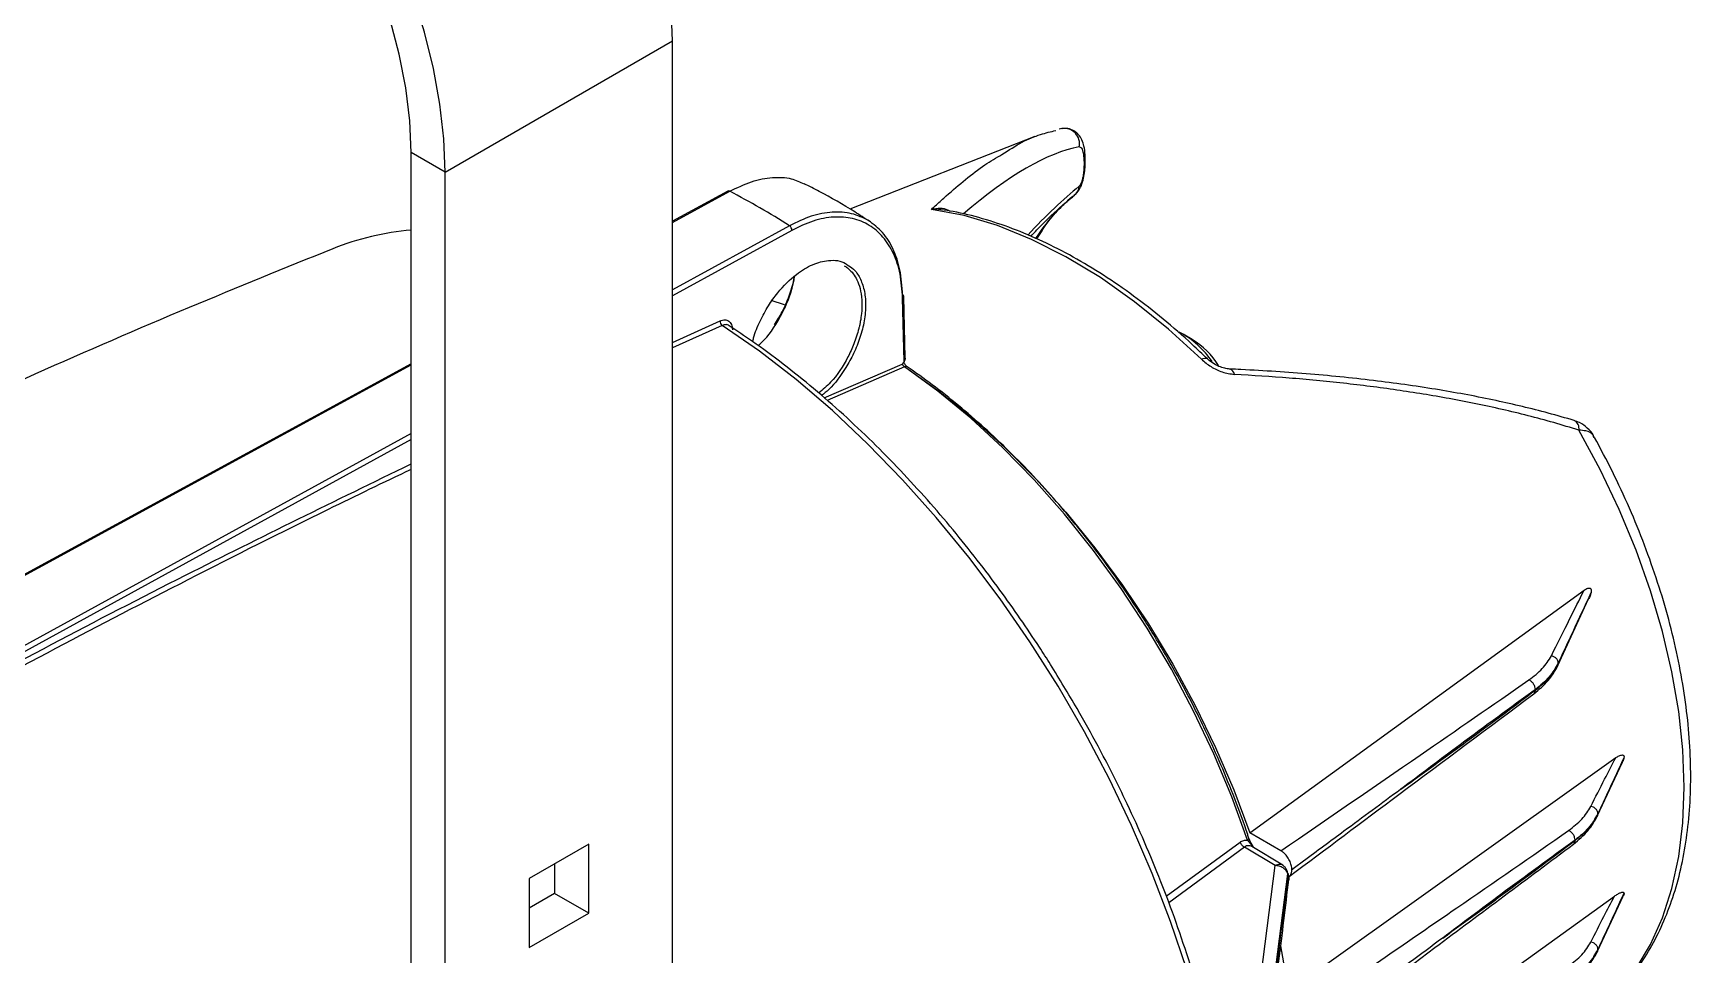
# Model space of a CAD drawing. Extents: x 7 to 135, y 3 to 97.
# Drawn here: x 99.18 to 105.63, y 79.13 to 82.72 of the extents above; entities that cross this region are included whole.
import ezdxf

# ---------------------------------------------------------------- set-up
doc = ezdxf.new("R2010")
doc.units = 0
doc.header["$MEASUREMENT"] = 0
doc.layers.add('OBJECT', color=7, linetype='CONTINUOUS')

msp = doc.modelspace()

# ---------------------------------------------------------------- linework, layer by layer
at = {"layer": 'OBJECT'}
for p, q in [((100.7862, 82.1769), (101.6701, 82.6871)), ((101.6701, 77.7888), (101.6701, 82.6871)), ((103.0789, 82.3152), (102.3595, 82.0331)), ((103.1839, 82.3461), (103.1727, 82.3435)), ((103.1839, 82.3461), (103.1808, 82.3454)), ((100.7862, 82.1769), (100.6533, 82.2536)), ((100.6533, 75.3971), (100.6533, 82.2536)), ((100.7862, 75.2971), (100.7862, 82.1769)), ((103.2711, 82.2047), (103.2711, 82.2142)), ((103.2747, 82.2166), (103.2747, 82.226)), ((101.8853, 82.1029), (101.6701, 81.9856)), ((101.6701, 81.9814), (101.8923, 82.1024)), ((102.1245, 81.9684), (101.6701, 81.7188)), ((102.1343, 81.9505), (101.6701, 81.6956)), ((102.1051, 81.6611), (102.0536, 81.6781)), ((102.5702, 81.4404), (102.5646, 81.6876)), ((102.5744, 81.4535), (102.569, 81.6937)), ((101.6701, 81.5141), (101.8547, 81.5988)), ((101.8634, 81.5806), (101.6701, 81.4937)), ((103.6908, 81.5259), (103.6554, 81.5463)), ((98.8867, 80.4643), (100.6533, 81.4272)), ((102.2597, 81.2988), (102.5633, 81.4306)), ((102.5718, 81.4198), (102.2708, 81.2891)), ((102.5702, 81.4404), (102.5633, 81.4306)), ((100.6533, 81.1604), (99.13, 80.3238)), ((100.6533, 81.1371), (99.1398, 80.3059)), ((103.9143, 79.6072), (105.2142, 80.5509)), ((105.1122, 80.2584), (105.2313, 80.5167)), ((105.1135, 80.2678), (105.1135, 80.2641)), ((105.0245, 80.1641), (105.0245, 80.1618)), ((105.3368, 79.8988), (104.0641, 78.9899)), ((105.2664, 79.6745), (105.3628, 79.882)), ((105.2678, 79.6814), (105.2678, 79.6805)), ((104.0354, 79.5373), (103.9143, 79.6072)), ((101.3442, 79.5627), (101.1122, 79.4288)), ((101.3442, 79.2949), (101.3442, 79.5627)), ((103.5897, 79.3606), (103.8766, 79.5708)), ((103.894, 79.5514), (103.5993, 79.3352)), ((104.0132, 79.4802), (103.894, 79.5514)), ((103.9054, 79.5783), (103.924, 79.5568)), ((103.9111, 79.5852), (103.9109, 79.5858)), ((103.9291, 79.5498), (103.9199, 79.5549)), ((104.043, 79.481), (103.9219, 79.5544)), ((103.9303, 79.5493), (103.9258, 79.5569)), ((105.1789, 79.5785), (105.1789, 79.5774)), ((101.2112, 79.4859), (101.2112, 79.3716)), ((103.9394, 78.9058), (104.0132, 79.4802)), ((101.1122, 79.4288), (101.1122, 79.161)), ((103.989, 78.8708), (104.062, 79.4482)), ((103.9908, 78.8633), (104.0639, 79.4415)), ((104.0781, 79.4637), (104.0781, 79.4636)), ((101.2112, 79.3716), (101.1122, 79.3144)), ((101.3442, 79.2949), (101.2112, 79.3716)), ((104.1185, 78.4861), (105.3317, 79.3606)), ((105.2664, 79.1471), (105.3658, 79.361)), ((101.1122, 79.161), (101.3442, 79.2949)), ((105.2678, 79.153), (105.2678, 79.1539))]:
    msp.add_line(p, q, dxfattribs=at)
at = {"layer": 'OBJECT', "flags": 128}
for points in [[(101.6701, 82.6871), (101.665, 82.8173), (101.6498, 82.9521), (101.6246, 83.0906), (101.5895, 83.2316), (101.545, 83.3738), (101.4913, 83.5159), (101.429, 83.6569), (101.3586, 83.7955), (101.2807, 83.9306), (101.1958, 84.0609), (101.1049, 84.1853), (101.0086, 84.3029), (100.9077, 84.4125), (100.8032, 84.5133), (100.6959, 84.6044), (100.5867, 84.6851), (100.4765, 84.7545)], [(100.7862, 82.1769), (100.7812, 82.307), (100.7659, 82.4419), (100.7407, 82.5804), (100.7056, 82.7213), (100.6611, 82.8635), (100.6075, 83.0057), (100.5452, 83.1467), (100.4747, 83.2853), (100.3968, 83.4203), (100.312, 83.5506), (100.221, 83.6751), (100.1247, 83.7926), (100.0238, 83.9023), (99.9193, 84.0031), (99.812, 84.0942), (99.7028, 84.1748), (99.5927, 84.2443)], [(100.6533, 82.2536), (100.6482, 82.3766), (100.6329, 82.5043), (100.6076, 82.6355), (100.5726, 82.769), (100.5281, 82.9033), (100.4746, 83.0373), (100.4126, 83.1696), (100.3427, 83.299), (100.2655, 83.4243), (100.1819, 83.5441), (100.0926, 83.6575), (99.9985, 83.7632), (99.9005, 83.8603), (99.7996, 83.9478), (99.6966, 84.0248), (99.5927, 84.0907)], [(103.7265, 81.4488), (103.598, 81.5666), (103.4667, 81.6729), (103.3336, 81.7669), (103.1997, 81.848), (103.066, 81.9154), (102.9336, 81.9688), (102.8034, 82.0076), (102.6764, 82.0317)], [(103.7229, 78.889), (103.6692, 79.0754), (103.6064, 79.2625), (103.5349, 79.4493), (103.455, 79.635), (103.3671, 79.8188), (103.2715, 79.9997), (103.1687, 80.177), (103.0591, 80.3498), (102.9434, 80.5173), (102.822, 80.6788), (102.6955, 80.8334), (102.5645, 80.9805), (102.4295, 81.1194), (102.2913, 81.2495), (102.1505, 81.37), (102.0076, 81.4806), (101.8634, 81.5806)], [(100.6533, 81.4314), (100.3942, 81.2902), (98.8797, 80.4647)], [(103.9054, 79.5783), (103.8444, 79.747), (103.7744, 79.9149), (103.6959, 80.0809), (103.6093, 80.2439), (103.5153, 80.403), (103.4143, 80.5571), (103.307, 80.7052), (103.1941, 80.8465), (103.0764, 80.9799), (102.9545, 81.1047), (102.8292, 81.2201), (102.7014, 81.3254), (102.5718, 81.4198)], [(102.5858, 81.4106), (102.7106, 81.3213), (102.8372, 81.2189), (102.9615, 81.1064), (103.0825, 80.9845), (103.1996, 80.8541), (103.3121, 80.7159), (103.4192, 80.5707), (103.5202, 80.4195), (103.6146, 80.2632), (103.7017, 80.1028), (103.781, 79.9393), (103.852, 79.7738), (103.9143, 79.6072)], [(103.7265, 81.4488), (103.7335, 81.4517), (103.7396, 81.4531), (103.7447, 81.453), (103.7486, 81.4515), (103.7495, 81.4507)], [(105.2702, 78.9213), (105.2763, 78.9262), (105.3505, 78.9964), (105.416, 79.0787), (105.4723, 79.1723), (105.5189, 79.2767), (105.5555, 79.391), (105.5819, 79.5144), (105.5978, 79.6459), (105.6031, 79.7846), (105.5978, 79.9294), (105.5819, 80.0793), (105.5555, 80.2331), (105.5189, 80.3897), (105.4723, 80.5479), (105.416, 80.7065), (105.3505, 80.8644), (105.2763, 81.0203), (105.1938, 81.1732)], [(103.9054, 79.5783), (103.9079, 79.5802), (103.9097, 79.5819), (103.9108, 79.5835), (103.9112, 79.5849), (103.9111, 79.5852)], [(103.9245, 79.5551), (103.9248, 79.5554), (103.9254, 79.5561), (103.9257, 79.5567), (103.9257, 79.557), (103.9254, 79.5572), (103.9249, 79.5571), (103.924, 79.5568)], [(104.0639, 79.4415), (104.0661, 79.4318), (104.066, 79.4243)]]:
    msp.add_lwpolyline(points, dxfattribs=at)
at = {"layer": 'OBJECT'}
for centre, radius, start, end in [((103.1929, 82.2872), 0.0595, 348.33476, 98.72439), ((103.2527, 82.2263), 0.022, 326.62177, 357.8759), ((103.2527, 82.2168), 0.022, 326.62303, 357.82554), ((103.1997, 82.1273), 0.0517, 308.6791, 354.24015), ((101.8884, 82.0963), 0.00729, 57.71892, 115.30819), ((100.4741, 79.3777), 3.0717, 57.50086, 62.50452), ((103.6437, 81.5679), 0.6625, 128.99766, 147.8203), ((100.7522, 80.8597), 1.0964, 95.10942, 111.5935), ((102.1116, 81.9496), 0.0228, 2.19004, 55.39232), ((102.5618, 81.6928), 0.00726, 7.14494, 67.2145), ((102.5619, 81.6941), 0.00706, 292.33789, 356.65219), ((101.876, 81.5978), 0.0213, 177.21057, 233.80261), ((103.4763, 81.243), 0.3519, 34.01847, 62.28026), ((103.5257, 81.2583), 0.3144, 32.05843, 58.33205), ((102.5771, 81.4107), 0.0105, 60.68261, 120.18765), ((103.8297, 81.3867), 0.0251, 7.25888, 75.06862), ((105.1586, 81.1795), 0.0359, 349.89264, 61.02128), ((103.9353, 79.5596), 0.0117, 193.71484, 227.03014), ((101.2122, 78.6053), 2.8777, 7.68069, 11.25962)]:
    msp.add_arc(centre, radius, start, end, dxfattribs=at)
for centre, major_axis, ratio, start_param, end_param in [((101.5971, 78.5335), (1.8234, 3.7243), 0.229586, 0.168538, 0.491273), ((102.4612, 79.904), (1.1478, 2.3444), 0.229586, 0.459515, 0.64789), ((105.9813, 81.3411), (0.7659, 2.3851), 0.199933, 1.976046, 1.977174), ((106.2314, 81.4933), (0.7463, 2.324), 0.199933, 2.387846, 2.389797), ((106.2314, 81.4933), (0.7463, 2.324), 0.199933, 2.779614, 2.781565)]:
    msp.add_ellipse(centre, major_axis=major_axis, ratio=ratio, start_param=start_param, end_param=end_param, dxfattribs=at)
for points, knots in [([(102.9508, 82.2455), (102.9772, 82.2626), (103.0282, 82.2956), (103.0978, 82.3243), (103.1406, 82.3343), (103.1604, 82.339)], [0, 0, 0, 0, 0.36591, 0.706297, 1, 1, 1, 1]), ([(103.2743, 82.2255), (103.2743, 82.2317), (103.2745, 82.251), (103.2706, 82.2758), (103.2629, 82.3011), (103.2504, 82.3223), (103.2314, 82.3388), (103.2087, 82.348), (103.1934, 82.3464), (103.1866, 82.3457)], [0, 0, 0, 0, 0.103248, 0.321277, 0.489574, 0.6333, 0.763185, 0.895608, 1, 1, 1, 1]), ([(102.6764, 82.0317), (102.6829, 82.0377), (102.7021, 82.0557), (102.7465, 82.0959), (102.8094, 82.1488), (102.8823, 82.2062), (102.9287, 82.2328), (102.9508, 82.2455)], [0, 0, 0, 0, 0.0690676, 0.2052658, 0.4776852, 0.7503658, 1, 1, 1, 1]), ([(103.2711, 82.2142), (103.2705, 82.2259), (103.2694, 82.2496), (103.2623, 82.2717), (103.2546, 82.2741), (103.2512, 82.2752)], [0, 0, 0, 0, 0.3516293, 0.7147787, 1, 1, 1, 1]), ([(103.2321, 82.088), (103.2347, 82.0898), (103.2438, 82.0964), (103.2546, 82.1135), (103.2649, 82.1381), (103.2712, 82.1675), (103.2744, 82.1942), (103.2743, 82.2093), (103.2743, 82.216)], [0, 0, 0, 0, 0.070268, 0.245142, 0.446308, 0.645646, 0.842828, 1, 1, 1, 1]), ([(103.2512, 82.1221), (103.2527, 82.1236), (103.2557, 82.1266), (103.2603, 82.1356), (103.2644, 82.1478), (103.268, 82.1641), (103.2706, 82.1843), (103.2709, 82.1976), (103.2711, 82.2047)], [0, 0, 0, 0, 0.132635, 0.266191, 0.387938, 0.535865, 0.751075, 1, 1, 1, 1]), ([(101.8923, 82.1024), (101.9209, 82.1162), (101.978, 82.1438), (102.0589, 82.1586), (102.1285, 82.1561), (102.1651, 82.1386), (102.1812, 82.1309)], [0, 0, 0, 0, 0.265423, 0.530172, 0.7943, 1, 1, 1, 1]), ([(102.4359, 81.985), (102.4168, 81.9975), (102.3523, 82.0396), (102.2674, 82.0887), (102.2012, 82.1219), (102.1816, 82.1318)], [0, 0, 0, 0, 0.229113, 0.771373, 1, 1, 1, 1]), ([(103.0627, 81.9271), (103.0786, 81.944), (103.1235, 81.9916), (103.1801, 82.0436), (103.2202, 82.077), (103.2326, 82.0873)], [0, 0, 0, 0, 0.275695, 0.775918, 1, 1, 1, 1]), ([(103.0867, 81.9169), (103.0998, 81.9381), (103.1279, 81.9835), (103.1762, 82.0397), (103.2134, 82.0708), (103.231, 82.0855)], [0, 0, 0, 0, 0.315361, 0.675098, 1, 1, 1, 1]), ([(102.4322, 81.9885), (102.4108, 81.9989), (102.3682, 82.0198), (102.2919, 82.0241), (102.21, 82.0097), (102.153, 81.9821), (102.1245, 81.9684)], [0, 0, 0, 0, 0.249138, 0.498822, 0.749093, 1, 1, 1, 1]), ([(102.5646, 81.6876), (102.5623, 81.7194), (102.5578, 81.7828), (102.5309, 81.8625), (102.4906, 81.9271), (102.4366, 81.9733), (102.3716, 81.9998), (102.2976, 82.0051), (102.2175, 81.9907), (102.162, 81.9639), (102.1343, 81.9505)], [0, 0, 0, 0, 0.125666, 0.250539, 0.37567, 0.500227, 0.625486, 0.75002, 0.875177, 1, 1, 1, 1]), ([(102.5646, 81.6995), (102.5623, 81.7327), (102.5577, 81.7976), (102.5299, 81.8789), (102.4896, 81.9455), (102.4513, 81.9742), (102.4322, 81.9885)], [0, 0, 0, 0, 0.2561065, 0.5010778, 0.7516259, 1, 1, 1, 1]), ([(102.6764, 82.0317), (102.6766, 82.0317), (102.6881, 82.0354), (102.7099, 82.0388), (102.7332, 82.0337), (102.7453, 82.0283), (102.748, 82.0257), (102.7486, 82.0252)], [0, 0, 0, 0, 0.005275, 0.469836, 0.850704, 0.970345, 1, 1, 1, 1]), ([(102.7137, 82.0309), (102.7013, 82.0321), (102.6888, 82.0333), (102.6766, 82.0317), (102.6764, 82.0317)], [0, 0, 0, 0, 0.988033, 1, 1, 1, 1]), ([(103.7495, 81.4507), (103.73, 81.4693), (103.6735, 81.5234), (103.5779, 81.6065), (103.4625, 81.6967), (103.3455, 81.7774), (103.2276, 81.8483), (103.1096, 81.9089), (102.9919, 81.9589), (102.8755, 81.9974), (102.7827, 82.0205), (102.7294, 82.0284), (102.7137, 82.0308)], [0, 0, 0, 0, 0.058808, 0.170404, 0.282079, 0.393826, 0.505642, 0.617516, 0.729423, 0.841298, 0.953059, 1, 1, 1, 1]), ([(100.3493, 81.8789), (100.1631, 81.8035), (99.7753, 81.6463), (99.1904, 81.3931), (98.5943, 81.1218), (98.1428, 80.9085), (97.8917, 80.7823), (97.8361, 80.7543)], [0, 0, 0, 0, 0.21939, 0.456825, 0.694519, 0.93243, 1, 1, 1, 1]), ([(101.9818, 81.5176), (101.9829, 81.5225), (101.9888, 81.549), (102.0093, 81.5969), (102.0409, 81.6561), (102.0873, 81.7208), (102.1463, 81.7791), (102.2152, 81.8206), (102.2815, 81.8372), (102.3274, 81.833), (102.3471, 81.8183), (102.3493, 81.8167)], [0, 0, 0, 0, 0.025774, 0.137946, 0.244843, 0.344697, 0.519202, 0.661236, 0.803271, 0.977779, 1, 1, 1, 1]), ([(102.3493, 81.8167), (102.3575, 81.8115), (102.377, 81.7994), (102.3997, 81.7664), (102.4165, 81.7199), (102.4224, 81.6628), (102.4168, 81.5994), (102.4006, 81.5345), (102.3759, 81.4725), (102.3372, 81.4024), (102.294, 81.3434), (102.259, 81.3155), (102.2495, 81.3078)], [0, 0, 0, 0, 0.071485, 0.169916, 0.273204, 0.379103, 0.485004, 0.588294, 0.686731, 0.778681, 0.939373, 1, 1, 1, 1]), ([(102.3374, 81.8128), (102.3406, 81.8109), (102.3481, 81.8064), (102.3683, 81.7893), (102.3884, 81.7595), (102.4029, 81.7138), (102.4051, 81.6835), (102.4062, 81.6675)], [0, 0, 0, 0, 0.076675, 0.180697, 0.540119, 0.757623, 1, 1, 1, 1]), ([(102.0026, 81.5023), (102.0072, 81.5062), (102.0397, 81.5335), (102.0777, 81.5923), (102.1091, 81.6532), (102.1218, 81.6846), (102.1277, 81.7014), (102.1305, 81.7101), (102.1319, 81.7145), (102.1326, 81.7167), (102.1329, 81.7178), (102.1331, 81.7184), (102.1332, 81.7187), (102.1332, 81.7188), (102.1332, 81.7189), (102.1333, 81.7189), (102.1333, 81.7189), (102.1333, 81.7189), (102.1333, 81.7189), (102.1333, 81.7189), (102.1333, 81.7189), (102.1333, 81.7189), (102.1344, 81.7228), (102.1374, 81.7336), (102.1423, 81.7521), (102.1436, 81.7658), (102.1443, 81.773)], [0, 0, 0, 0, 0.061774, 0.434325, 0.608863, 0.705435, 0.756042, 0.781924, 0.795009, 0.801588, 0.804886, 0.806538, 0.807364, 0.807777, 0.807984, 0.808087, 0.808139, 0.808165, 0.808178, 0.808184, 0.808187, 0.808189, 0.808191, 0.84849, 0.919928, 1, 1, 1, 1]), ([(102.0663, 81.5831), (102.0768, 81.5999), (102.0992, 81.6361), (102.1245, 81.6961), (102.1402, 81.7436), (102.1429, 81.7681), (102.1434, 81.7724)], [0, 0, 0, 0, 0.27578, 0.593953, 0.928225, 1, 1, 1, 1]), ([(102.4062, 81.6675), (102.406, 81.6541), (102.4057, 81.6308), (102.4015, 81.602), (102.398, 81.5843), (102.3959, 81.5753), (102.3899, 81.5506), (102.3772, 81.5111), (102.3437, 81.4385), (102.2975, 81.3667), (102.2539, 81.3308), (102.238, 81.3178)], [0, 0, 0, 0, 0.112962, 0.196079, 0.227699, 0.251113, 0.266321, 0.418663, 0.552271, 0.837446, 1, 1, 1, 1]), ([(101.8547, 81.5988), (101.8611, 81.6008), (101.8738, 81.6048), (101.8894, 81.599), (101.9003, 81.5855), (101.902, 81.5712), (101.9029, 81.5641)], [0, 0, 0, 0, 0.250228, 0.500087, 0.750006, 1, 1, 1, 1]), ([(101.8902, 81.5797), (101.8863, 81.5816), (101.8785, 81.5855), (101.8685, 81.5822), (101.8634, 81.5806)], [0, 0, 0, 0, 0.5000259, 1, 1, 1, 1]), ([(103.2432, 80.0901), (103.2091, 80.1478), (103.1614, 80.2285), (103.0867, 80.3445), (103.0217, 80.4416), (102.9413, 80.5546), (102.8542, 80.6701), (102.7602, 80.7873), (102.6604, 80.9037), (102.5557, 81.018), (102.4467, 81.1288), (102.3341, 81.2352), (102.2184, 81.3363), (102.1003, 81.4313), (101.9906, 81.513), (101.9201, 81.5595), (101.89, 81.5793)], [0, 0, 0, 0, 0.093701, 0.131201, 0.193452, 0.257919, 0.32692, 0.398768, 0.472782, 0.548419, 0.625296, 0.70313, 0.781713, 0.860888, 0.940536, 1, 1, 1, 1]), ([(102.5633, 81.4306), (102.5636, 81.4297), (102.5644, 81.4278), (102.5665, 81.4247), (102.5691, 81.4218), (102.5709, 81.4205), (102.5718, 81.4198)], [0, 0, 0, 0, 0.257735, 0.512479, 0.75903, 1, 1, 1, 1]), ([(102.5821, 81.42), (102.5814, 81.4205), (102.5799, 81.4216), (102.5778, 81.4237), (102.5759, 81.426), (102.5738, 81.4291), (102.5718, 81.4329), (102.5704, 81.4365), (102.5699, 81.4387), (102.5696, 81.4389), (102.5695, 81.439)], [0, 0, 0, 0, 0.101449, 0.200274, 0.296307, 0.389139, 0.565031, 0.728221, 0.880854, 1, 1, 1, 1]), ([(102.5744, 81.4535), (102.5742, 81.4512), (102.5739, 81.4466), (102.5714, 81.4425), (102.5702, 81.4404)], [0, 0, 0, 0, 0.497202, 1, 1, 1, 1]), ([(103.4614, 80.5018), (103.4614, 80.5019), (103.4401, 80.5346), (103.395, 80.5995), (103.3235, 80.6978), (103.2457, 80.7974), (103.1617, 80.8976), (103.0725, 80.9964), (102.979, 81.0922), (102.8819, 81.1839), (102.7818, 81.2705), (102.6817, 81.3501), (102.6146, 81.397), (102.5821, 81.4197)], [0, 0, 0, 0, 0.000072, 0.086359, 0.175628, 0.27109, 0.3704, 0.472608, 0.57696, 0.682925, 0.790114, 0.898244, 1, 1, 1, 1]), ([(103.7265, 81.4488), (103.7383, 81.4389), (103.7619, 81.419), (103.8077, 81.3969), (103.8387, 81.3923), (103.8546, 81.3899)], [0, 0, 0, 0, 0.326541, 0.652945, 1, 1, 1, 1]), ([(103.8361, 81.411), (103.8358, 81.411), (103.8305, 81.4109), (103.8159, 81.4135), (103.7928, 81.4212), (103.7694, 81.4341), (103.7542, 81.4454), (103.7496, 81.4506), (103.7495, 81.4507)], [0, 0, 0, 0, 0.012319, 0.22129, 0.459134, 0.739178, 0.996689, 1, 1, 1, 1]), ([(105.1759, 81.2108), (105.1423, 81.2205), (105.0426, 81.2494), (104.8683, 81.2906), (104.6468, 81.3323), (104.4062, 81.3667), (104.1489, 81.3929), (103.9562, 81.4055), (103.8508, 81.4103), (103.8362, 81.4109)], [0, 0, 0, 0, 0.0798016, 0.2369176, 0.4037776, 0.5824422, 0.7729575, 0.9684235, 1, 1, 1, 1]), ([(105.1938, 81.1732), (105.1613, 81.1832), (105.0961, 81.2031), (104.9965, 81.2298), (104.8955, 81.2542), (104.7933, 81.2764), (104.6572, 81.3027), (104.4859, 81.3305), (104.2782, 81.3567), (104.0678, 81.377), (103.9257, 81.3856), (103.8546, 81.3899)], [0, 0, 0, 0, 0.0777836, 0.1555662, 0.233398, 0.3113616, 0.389363, 0.5415774, 0.6939942, 0.8469276, 1, 1, 1, 1]), ([(105.2538, 81.1449), (105.2529, 81.1471), (105.2471, 81.1612), (105.2279, 81.1814), (105.2021, 81.2019), (105.1827, 81.2077), (105.1755, 81.2099)], [0, 0, 0, 0, 0.069654, 0.448092, 0.792247, 1, 1, 1, 1]), ([(105.2528, 81.1444), (105.2516, 81.1476), (105.2471, 81.1601), (105.2263, 81.171), (105.2032, 81.1726), (105.1938, 81.1732)], [0, 0, 0, 0, 0.1704051, 0.6631813, 1, 1, 1, 1]), ([(105.2684, 78.9218), (105.2784, 78.9292), (105.3143, 78.9561), (105.3687, 79.0128), (105.4312, 79.0912), (105.4853, 79.1795), (105.5315, 79.2765), (105.5691, 79.382), (105.5979, 79.4953), (105.6176, 79.6157), (105.6282, 79.7422), (105.6295, 79.874), (105.6216, 80.0102), (105.6047, 80.1499), (105.5788, 80.2923), (105.5443, 80.4363), (105.5013, 80.5813), (105.4502, 80.7263), (105.3913, 80.8704), (105.3265, 81.0106), (105.278, 81.1012), (105.2544, 81.1452)], [0, 0, 0, 0, 0.020186, 0.07247, 0.125055, 0.17812, 0.231749, 0.285932, 0.340581, 0.395576, 0.450789, 0.506113, 0.561468, 0.616796, 0.672076, 0.727301, 0.782469, 0.837588, 0.892666, 0.947714, 1, 1, 1, 1]), ([(100.6533, 81.0208), (100.5459, 80.9691), (100.257, 80.8301), (99.7961, 80.5977), (99.2698, 80.3246), (98.7512, 80.0457), (98.3242, 79.8104), (98.0702, 79.6646), (97.9901, 79.6186)], [0, 0, 0, 0, 0.121145, 0.325879, 0.519262, 0.71392, 0.909853, 1, 1, 1, 1]), ([(97.9964, 79.643), (98.243, 79.7832), (98.8365, 80.1208), (99.7227, 80.5883), (100.3613, 80.8996), (100.6533, 81.042)], [0, 0, 0, 0, 0.278273, 0.669972, 1, 1, 1, 1]), ([(103.5918, 80.2914), (103.5616, 80.3422), (103.5195, 80.4134), (103.4743, 80.4822), (103.4614, 80.5018)], [0, 0, 0, 0, 0.715309, 1, 1, 1, 1]), ([(105.0868, 80.2951), (105.1104, 80.3429), (105.1527, 80.4282), (105.1954, 80.5134), (105.2142, 80.5509)], [0, 0, 0, 0, 0.559994, 1, 1, 1, 1]), ([(105.2411, 80.5416), (105.2173, 80.4903), (105.1747, 80.3988), (105.1322, 80.3078), (105.1135, 80.2678)], [0, 0, 0, 0, 0.560009, 1, 1, 1, 1]), ([(105.1135, 80.2641), (105.1372, 80.3152), (105.1795, 80.4064), (105.2219, 80.4985), (105.2405, 80.539)], [0, 0, 0, 0, 0.560012, 1, 1, 1, 1]), ([(105.2142, 80.5509), (105.2188, 80.5539), (105.2252, 80.5582), (105.2334, 80.5596), (105.2372, 80.5587), (105.2394, 80.5572), (105.2409, 80.5551), (105.2418, 80.5522), (105.2422, 80.5475), (105.2416, 80.5439), (105.2411, 80.5416)], [0, 0, 0, 0, 0.401432, 0.570188, 0.633488, 0.69736, 0.744464, 0.791505, 0.86169, 1, 1, 1, 1]), ([(105.2405, 80.539), (105.2384, 80.5316), (105.236, 80.5233), (105.2316, 80.5174), (105.2311, 80.5169)], [0, 0, 0, 0, 0.906349, 1, 1, 1, 1]), ([(103.9108, 79.5854), (103.9092, 79.5903), (103.8932, 79.6415), (103.8572, 79.7373), (103.804, 79.8694), (103.7524, 79.9842), (103.7034, 80.0849), (103.6525, 80.1838), (103.6137, 80.2525), (103.5918, 80.2914)], [0, 0, 0, 0, 0.020567, 0.214001, 0.400114, 0.574717, 0.698893, 0.829671, 1, 1, 1, 1]), ([(104.9997, 80.2019), (105.0183, 80.2161), (105.0557, 80.2446), (105.0764, 80.2782), (105.0868, 80.2951)], [0, 0, 0, 0, 0.498897, 1, 1, 1, 1]), ([(105.0187, 80.1477), (105.0388, 80.1644), (105.0792, 80.198), (105.1009, 80.2369), (105.1118, 80.2565)], [0, 0, 0, 0, 0.498628, 1, 1, 1, 1]), ([(105.1135, 80.2678), (105.1031, 80.2492), (105.0825, 80.212), (105.0438, 80.1801), (105.0245, 80.1641)], [0, 0, 0, 0, 0.500039, 1, 1, 1, 1]), ([(105.0245, 80.1618), (105.0438, 80.1776), (105.0825, 80.2091), (105.1031, 80.2458), (105.1135, 80.2641)], [0, 0, 0, 0, 0.499961, 1, 1, 1, 1]), ([(105.1135, 80.2678), (105.1131, 80.2708), (105.1126, 80.2753), (105.1093, 80.2812), (105.1058, 80.2854), (105.1016, 80.2891), (105.0953, 80.2929), (105.0901, 80.2942), (105.0868, 80.2951)], [0, 0, 0, 0, 0.2395771, 0.3684379, 0.5, 0.6315621, 0.7604229, 1, 1, 1, 1]), ([(105.1096, 80.2531), (105.1103, 80.2541), (105.1127, 80.2572), (105.1132, 80.2613), (105.1135, 80.2641)], [0, 0, 0, 0, 0.304078, 1, 1, 1, 1]), ([(104.0354, 79.5373), (104.2158, 79.6611), (104.5379, 79.8823), (104.8586, 80.1042), (104.9997, 80.2019)], [0, 0, 0, 0, 0.560011, 1, 1, 1, 1]), ([(105.0245, 80.1641), (105.0242, 80.1676), (105.0238, 80.1729), (105.0207, 80.1805), (105.0175, 80.1862), (105.0135, 80.1914), (105.0077, 80.1973), (105.0028, 80.2001), (104.9997, 80.2019)], [0, 0, 0, 0, 0.239486, 0.36838, 0.5, 0.63162, 0.760514, 1, 1, 1, 1]), ([(104.0679, 79.4377), (104.2099, 79.5438), (104.5261, 79.7805), (104.8433, 80.017), (105.0182, 80.1473)], [0, 0, 0, 0, 0.448744, 1, 1, 1, 1]), ([(105.0245, 80.1641), (104.927, 80.093), (104.7527, 79.966), (104.5785, 79.8346), (104.5019, 79.7768)], [0, 0, 0, 0, 0.5599376, 1, 1, 1, 1]), ([(104.5019, 79.7768), (104.5994, 79.8473), (104.7736, 79.9733), (104.9479, 80.1042), (105.0245, 80.1618)], [0, 0, 0, 0, 0.560063, 1, 1, 1, 1]), ([(105.0181, 80.1474), (105.019, 80.1481), (105.0209, 80.1495), (105.0237, 80.154), (105.0242, 80.1587), (105.0245, 80.1618)], [0, 0, 0, 0, 0.218204, 0.491749, 1, 1, 1, 1]), ([(103.7327, 78.9193), (103.7298, 78.9308), (103.7133, 78.9962), (103.6765, 79.116), (103.6224, 79.2772), (103.5624, 79.4352), (103.4982, 79.5886), (103.4363, 79.7236), (103.3782, 79.8415), (103.3171, 79.9594), (103.2707, 80.0414), (103.2432, 80.0901)], [0, 0, 0, 0, 0.029452, 0.16668, 0.302733, 0.436694, 0.566311, 0.692657, 0.782437, 0.870864, 1, 1, 1, 1]), ([(105.2402, 79.7096), (105.258, 79.745), (105.2899, 79.8081), (105.3225, 79.8711), (105.3368, 79.8988)], [0, 0, 0, 0, 0.55998, 1, 1, 1, 1]), ([(105.3693, 79.9009), (105.3504, 79.8598), (105.3165, 79.7864), (105.2827, 79.7135), (105.2678, 79.6814)], [0, 0, 0, 0, 0.560013, 1, 1, 1, 1]), ([(105.2678, 79.6805), (105.2867, 79.7209), (105.3204, 79.793), (105.3541, 79.8656), (105.369, 79.8976)], [0, 0, 0, 0, 0.560015, 1, 1, 1, 1]), ([(105.3368, 79.8988), (105.3411, 79.9016), (105.3497, 79.9072), (105.3596, 79.9105), (105.3655, 79.9094), (105.3677, 79.908), (105.369, 79.9057), (105.3695, 79.9032), (105.3693, 79.9016), (105.3693, 79.9009)], [0, 0, 0, 0, 0.347784, 0.69812, 0.777966, 0.85834, 0.911741, 0.965437, 1, 1, 1, 1]), ([(105.369, 79.8976), (105.3686, 79.8959), (105.3678, 79.8914), (105.3653, 79.8859), (105.3632, 79.883), (105.3626, 79.8821)], [0, 0, 0, 0, 0.301788, 0.803758, 1, 1, 1, 1]), ([(104.5019, 79.7768), (104.5015, 79.7765), (104.4276, 79.7219), (104.3012, 79.6286), (104.1622, 79.5258), (104.0962, 79.477), (104.0827, 79.4671), (104.0824, 79.4668)], [0, 0, 0, 0, 0.002912, 0.527889, 0.903606, 0.997536, 1, 1, 1, 1]), ([(105.154, 79.6162), (105.1725, 79.6305), (105.2096, 79.6591), (105.23, 79.6928), (105.2402, 79.7096)], [0, 0, 0, 0, 0.499273, 1, 1, 1, 1]), ([(105.1731, 79.5633), (105.1931, 79.5801), (105.2334, 79.6138), (105.2552, 79.653), (105.2661, 79.6726)], [0, 0, 0, 0, 0.498702, 1, 1, 1, 1]), ([(105.2678, 79.6814), (105.2575, 79.663), (105.2368, 79.626), (105.1982, 79.5944), (105.1789, 79.5785)], [0, 0, 0, 0, 0.500043, 1, 1, 1, 1]), ([(105.1789, 79.5774), (105.1982, 79.5933), (105.2368, 79.6251), (105.2575, 79.662), (105.2678, 79.6805)], [0, 0, 0, 0, 0.499957, 1, 1, 1, 1]), ([(105.2678, 79.6814), (105.2675, 79.6845), (105.2669, 79.6892), (105.2635, 79.6952), (105.2599, 79.6996), (105.2555, 79.7034), (105.249, 79.7074), (105.2437, 79.7088), (105.2402, 79.7096)], [0, 0, 0, 0, 0.239577, 0.368438, 0.5, 0.631562, 0.760423, 1, 1, 1, 1]), ([(105.2638, 79.6691), (105.2646, 79.6701), (105.2671, 79.6734), (105.2675, 79.6776), (105.2678, 79.6805)], [0, 0, 0, 0, 0.305022, 1, 1, 1, 1]), ([(104.1633, 78.9327), (104.3486, 79.0601), (104.6796, 79.2876), (105.0091, 79.5158), (105.154, 79.6162)], [0, 0, 0, 0, 0.5600102, 1, 1, 1, 1]), ([(105.1789, 79.5785), (105.1786, 79.582), (105.1781, 79.5873), (105.1751, 79.5949), (105.1719, 79.6006), (105.1679, 79.6058), (105.1621, 79.6117), (105.1572, 79.6145), (105.154, 79.6162)], [0, 0, 0, 0, 0.239486, 0.36838, 0.5, 0.63162, 0.760514, 1, 1, 1, 1]), ([(103.8766, 79.5708), (103.8812, 79.5736), (103.8903, 79.5791), (103.9003, 79.5786), (103.9054, 79.5783)], [0, 0, 0, 0, 0.499401, 1, 1, 1, 1]), ([(103.8766, 79.5708), (103.8775, 79.5688), (103.8793, 79.5647), (103.8836, 79.5591), (103.8886, 79.5544), (103.8922, 79.5524), (103.894, 79.5514)], [0, 0, 0, 0, 0.245196, 0.500043, 0.754867, 1, 1, 1, 1]), ([(103.9199, 79.5549), (103.9169, 79.5558), (103.9108, 79.5576), (103.9018, 79.5565), (103.8966, 79.5531), (103.894, 79.5514)], [0, 0, 0, 0, 0.3239808, 0.6621875, 1, 1, 1, 1]), ([(103.9258, 79.5569), (103.923, 79.5612), (103.9171, 79.5703), (103.9132, 79.58), (103.9111, 79.5852)], [0, 0, 0, 0, 0.469058, 1, 1, 1, 1]), ([(104.0781, 79.4637), (104.0776, 79.4695), (104.0767, 79.481), (104.0694, 79.4997), (104.0587, 79.517), (104.0467, 79.5299), (104.0387, 79.5351), (104.0354, 79.5373)], [0, 0, 0, 0, 0.212706, 0.425419, 0.638709, 0.853371, 1, 1, 1, 1]), ([(104.1958, 78.8331), (104.3417, 78.9423), (104.6668, 79.1856), (104.9928, 79.4289), (105.1725, 79.5629)], [0, 0, 0, 0, 0.448756, 1, 1, 1, 1]), ([(105.1789, 79.5785), (105.0828, 79.5086), (104.9114, 79.3838), (104.7399, 79.2547), (104.6644, 79.1979)], [0, 0, 0, 0, 0.559941, 1, 1, 1, 1]), ([(104.6644, 79.1979), (104.7605, 79.2674), (104.9319, 79.3917), (105.1034, 79.5207), (105.1789, 79.5774)], [0, 0, 0, 0, 0.560059, 1, 1, 1, 1]), ([(105.1724, 79.563), (105.1733, 79.5637), (105.1753, 79.5651), (105.1781, 79.5696), (105.1785, 79.5743), (105.1789, 79.5774)], [0, 0, 0, 0, 0.218204, 0.491749, 1, 1, 1, 1]), ([(104.0132, 79.4802), (104.0132, 79.4802), (104.0132, 79.4802), (104.0133, 79.4803), (104.0137, 79.4805), (104.0149, 79.4812), (104.0197, 79.4837), (104.0286, 79.4861), (104.0369, 79.4862), (104.0397, 79.4829), (104.0397, 79.4828)], [0, 0, 0, 0, 0.001157, 0.003238, 0.010169, 0.035111, 0.129298, 0.493807, 0.989532, 1, 1, 1, 1]), ([(104.062, 79.4482), (104.06, 79.4523), (104.0559, 79.4607), (104.044, 79.4709), (104.0294, 79.4781), (104.0185, 79.4795), (104.0132, 79.4802)], [0, 0, 0, 0, 0.243821, 0.5, 0.756179, 1, 1, 1, 1]), ([(104.066, 79.4243), (104.066, 79.4258), (104.0662, 79.4288), (104.0656, 79.435), (104.0644, 79.4422), (104.0624, 79.4507), (104.0593, 79.4599), (104.0546, 79.4689), (104.0482, 79.477), (104.0424, 79.481), (104.0396, 79.483)], [0, 0, 0, 0, 0.107855, 0.2059966, 0.3065224, 0.4193796, 0.5509887, 0.6983824, 0.8514709, 1, 1, 1, 1]), ([(104.0824, 79.4668), (104.0816, 79.4662), (104.0801, 79.4652), (104.0787, 79.4642), (104.0781, 79.4637)], [0, 0, 0, 0, 0.56, 1, 1, 1, 1]), ([(104.0781, 79.4636), (104.0789, 79.4642), (104.0803, 79.4653), (104.0817, 79.4663), (104.0824, 79.4668)], [0, 0, 0, 0, 0.56, 1, 1, 1, 1]), ([(103.9918, 78.8473), (104.0038, 78.9343), (104.0304, 79.1265), (104.0534, 79.3189), (104.066, 79.4243)], [0, 0, 0, 0, 0.452455, 1, 1, 1, 1]), ([(104.062, 79.4482), (104.0621, 79.4484), (104.0622, 79.4488), (104.0624, 79.4489), (104.0626, 79.4488), (104.0628, 79.4486), (104.063, 79.4481), (104.0632, 79.4475), (104.0635, 79.4465), (104.0637, 79.4452), (104.0639, 79.4438), (104.064, 79.4425), (104.064, 79.4419), (104.0639, 79.4415)], [0, 0, 0, 0, 0.133108, 0.191582, 0.24826, 0.311447, 0.370773, 0.432307, 0.501538, 0.620741, 0.752075, 0.875584, 1, 1, 1, 1]), ([(104.0675, 79.4383), (104.0686, 79.4389), (104.0732, 79.4413), (104.0771, 79.4503), (104.0778, 79.4595), (104.0781, 79.4636)], [0, 0, 0, 0, 0.155303, 0.632863, 1, 1, 1, 1]), ([(105.2402, 79.1822), (105.257, 79.2155), (105.2872, 79.275), (105.3181, 79.3344), (105.3317, 79.3606)], [0, 0, 0, 0, 0.559976, 1, 1, 1, 1]), ([(105.369, 79.3727), (105.3501, 79.3318), (105.3164, 79.2588), (105.2826, 79.186), (105.2678, 79.1539)], [0, 0, 0, 0, 0.560005, 1, 1, 1, 1]), ([(105.2678, 79.153), (105.2868, 79.1936), (105.3206, 79.2662), (105.3544, 79.3389), (105.3693, 79.3708)], [0, 0, 0, 0, 0.560004, 1, 1, 1, 1]), ([(105.3317, 79.3606), (105.3361, 79.3636), (105.3445, 79.3693), (105.3562, 79.3748), (105.3641, 79.3765), (105.3681, 79.3751), (105.3687, 79.3734), (105.369, 79.3727)], [0, 0, 0, 0, 0.307718, 0.577847, 0.849688, 0.938704, 1, 1, 1, 1]), ([(105.3693, 79.3708), (105.3693, 79.3702), (105.3694, 79.369), (105.3687, 79.3662), (105.3677, 79.3642), (105.3671, 79.3631)], [0, 0, 0, 0, 0.31481, 0.630707, 1, 1, 1, 1]), ([(104.6644, 79.1979), (104.664, 79.1976), (104.5786, 79.1345), (104.4406, 79.0326), (104.2901, 78.9213), (104.2241, 78.8725), (104.2106, 78.8625), (104.2102, 78.8623)], [0, 0, 0, 0, 0.002739, 0.563972, 0.910975, 0.997726, 1, 1, 1, 1]), ([(105.154, 79.0888), (105.1725, 79.103), (105.2096, 79.1316), (105.23, 79.1653), (105.2402, 79.1822)], [0, 0, 0, 0, 0.499273, 1, 1, 1, 1]), ([(105.1731, 79.0359), (105.1931, 79.0526), (105.2334, 79.0863), (105.2552, 79.1255), (105.2661, 79.1451)], [0, 0, 0, 0, 0.4987019, 1, 1, 1, 1]), ([(105.2678, 79.1539), (105.2575, 79.1355), (105.2368, 79.0985), (105.1982, 79.0669), (105.1789, 79.051)], [0, 0, 0, 0, 0.500043, 1, 1, 1, 1]), ([(105.1789, 79.0499), (105.1982, 79.0658), (105.2368, 79.0976), (105.2575, 79.1346), (105.2678, 79.153)], [0, 0, 0, 0, 0.499957, 1, 1, 1, 1]), ([(105.2678, 79.1539), (105.2675, 79.157), (105.2669, 79.1617), (105.2635, 79.1678), (105.2599, 79.1721), (105.2555, 79.1759), (105.249, 79.1799), (105.2437, 79.1813), (105.2402, 79.1822)], [0, 0, 0, 0, 0.2395771, 0.3684379, 0.5, 0.6315621, 0.7604229, 1, 1, 1, 1]), ([(105.2638, 79.1416), (105.2646, 79.1426), (105.2671, 79.1459), (105.2675, 79.1501), (105.2678, 79.153)], [0, 0, 0, 0, 0.304518, 1, 1, 1, 1])]:
    msp.add_open_spline(points, degree=3, knots=knots, dxfattribs=at)

doc.saveas('drawing.dxf')
